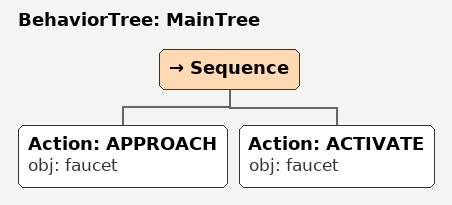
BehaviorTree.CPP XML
<root main_tree_to_execute="MainTree">
  <BehaviorTree ID="MainTree">
    <Sequence>
      <!-- Approach faucet -->
      <Action ID="APPROACH" obj="faucet" />
      <!-- Activate faucet -->
      <Action ID="ACTIVATE" obj="faucet" />
    </Sequence>
  </BehaviorTree>
</root>
